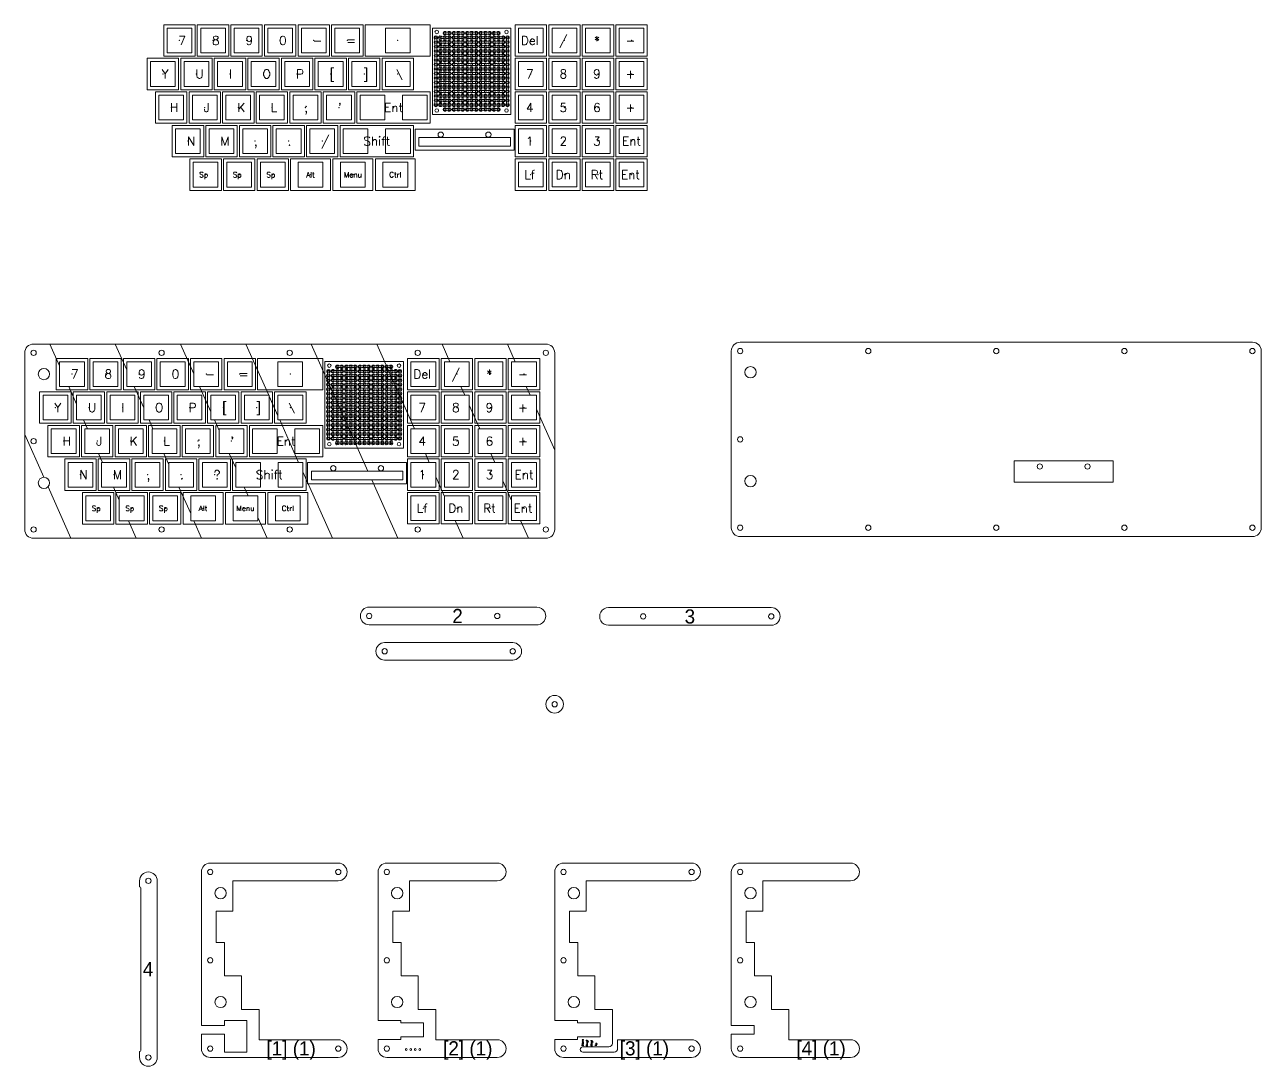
# Model space of a CAD drawing. Header units: millimetres. Extents: x -592 to 700, y -305 to 295.
# Drawn here: x 0 to 700, y -305 to 285 of the extents above; entities that cross this region are included whole.
import ezdxf
from ezdxf.enums import TextEntityAlignment as Align

# ---------------------------------------------------------------- set-up
doc = ezdxf.new("R2010")
doc.units = ezdxf.units.MM
for name, color, linetype, lineweight, true_color in [('construction', 1, 'Continuous', 0, 0xff0000), ('cut', 18, 'Continuous', 0, 0x000000), ('engrave', 3, 'Continuous', 0, 0x00ff00), ('outline', 6, 'Continuous', 0, 0xff00ff), ('text', 4, 'Continuous', 0, 0x00ffff)]:
    doc.layers.add(name, color=color, linetype=linetype, lineweight=lineweight, true_color=true_color)
doc.layers.add('InternalConstructionDetail', color=1, linetype='Continuous', lineweight=0, true_color=0xff0000, plot=False)
doc.styles.add('textstyle122', font='RomanD')
doc.styles.add('textstyle123', font='RomanD')
doc.styles.add('textstyle124', font='RomanD')
doc.styles.add('textstyle125', font='RomanD')
doc.styles.add('textstyle126', font='RomanD')
doc.styles.add('textstyle127', font='RomanD')
doc.styles.add('textstyle128', font='RomanD')
doc.styles.add('textstyle129', font='RomanD')
doc.styles.add('textstyle130', font='RomanD')
doc.styles.add('textstyle131', font='RomanD')
doc.styles.add('textstyle132', font='RomanD')
doc.styles.add('textstyle133', font='RomanD')
doc.styles.add('textstyle134', font='RomanD')
doc.styles.add('textstyle135', font='RomanD')
doc.styles.add('textstyle136', font='RomanD')
doc.styles.add('textstyle137', font='RomanD')
doc.styles.add('textstyle138', font='RomanD')
doc.styles.add('textstyle139', font='RomanD')
doc.styles.add('textstyle140', font='RomanD')
doc.styles.add('textstyle141', font='RomanD')
doc.styles.add('textstyle142', font='RomanD')
doc.styles.add('textstyle143', font='RomanD')
doc.styles.add('textstyle144', font='RomanD')
doc.styles.add('textstyle145', font='RomanD')
doc.styles.add('textstyle146', font='RomanD')
doc.styles.add('textstyle147', font='RomanD')
doc.styles.add('textstyle148', font='RomanD')
doc.styles.add('textstyle149', font='RomanD')
doc.styles.add('textstyle150', font='RomanD')
doc.styles.add('textstyle151', font='RomanD')
doc.styles.add('textstyle152', font='RomanD')
doc.styles.add('textstyle153', font='RomanD')
doc.styles.add('textstyle154', font='RomanD')
doc.styles.add('textstyle155', font='RomanD')
doc.styles.add('textstyle156', font='RomanD')
doc.styles.add('textstyle157', font='RomanD')
doc.styles.add('textstyle158', font='RomanD')
doc.styles.add('textstyle159', font='RomanD')
doc.styles.add('textstyle160', font='RomanD')
doc.styles.add('textstyle161', font='RomanD')
doc.styles.add('textstyle162', font='RomanD')
doc.styles.add('textstyle163', font='RomanD')
doc.styles.add('textstyle164', font='RomanD')
doc.styles.add('textstyle165', font='RomanD')
doc.styles.add('textstyle166', font='RomanD')
doc.styles.add('textstyle167', font='RomanD')
doc.styles.add('textstyle168', font='RomanD')
doc.styles.add('textstyle169', font='RomanD')
doc.styles.add('textstyle170', font='RomanD')
doc.styles.add('textstyle171', font='RomanD')
doc.styles.add('textstyle172', font='RomanD')
doc.styles.add('textstyle173', font='RomanD')
doc.styles.add('textstyle174', font='RomanD')
doc.styles.add('textstyle175', font='RomanD')
doc.styles.add('textstyle176', font='RomanD')
doc.styles.add('textstyle177', font='RomanD')
doc.styles.add('textstyle178', font='RomanD')
doc.styles.add('textstyle179', font='RomanD')
doc.styles.add('textstyle180', font='RomanD')
doc.styles.add('textstyle181', font='RomanD')
doc.styles.add('textstyle182', font='RomanD')
doc.styles.add('textstyle183', font='RomanD')
doc.styles.add('textstyle190', font='RomanD')
doc.styles.add('textstyle191', font='RomanD')
doc.styles.add('textstyle210', font='RomanD')
doc.styles.add('textstyle211', font='RomanD')
doc.styles.add('textstyle212', font='RomanD')
doc.styles.add('textstyle213', font='RomanD')
doc.styles.add('textstyle214', font='RomanD')
doc.styles.add('textstyle215', font='RomanD')
doc.styles.add('textstyle216', font='RomanD')
doc.styles.add('textstyle217', font='RomanD')
doc.styles.add('textstyle218', font='RomanD')
doc.styles.add('textstyle219', font='RomanD')
doc.styles.add('textstyle220', font='RomanD')
doc.styles.add('textstyle221', font='RomanD')
doc.styles.add('textstyle222', font='RomanD')
doc.styles.add('textstyle223', font='RomanD')
doc.styles.add('textstyle224', font='RomanD')
doc.styles.add('textstyle225', font='RomanD')
doc.styles.add('textstyle226', font='RomanD')
doc.styles.add('textstyle227', font='RomanD')
doc.styles.add('textstyle228', font='RomanD')
doc.styles.add('textstyle229', font='RomanD')
doc.styles.add('textstyle230', font='RomanD')
doc.styles.add('textstyle231', font='RomanD')
doc.styles.add('textstyle232', font='RomanD')
doc.styles.add('textstyle233', font='RomanD')
doc.styles.add('textstyle234', font='RomanD')
doc.styles.add('textstyle235', font='RomanD')
doc.styles.add('textstyle236', font='RomanD')
doc.styles.add('textstyle237', font='RomanD')
doc.styles.add('textstyle238', font='RomanD')
doc.styles.add('textstyle239', font='RomanD')
doc.styles.add('textstyle240', font='RomanD')
doc.styles.add('textstyle241', font='RomanD')
doc.styles.add('textstyle242', font='RomanD')
doc.styles.add('textstyle243', font='RomanD')
doc.styles.add('textstyle244', font='RomanD')
doc.styles.add('textstyle245', font='RomanD')
doc.styles.add('textstyle246', font='RomanD')
doc.styles.add('textstyle247', font='RomanD')
doc.styles.add('textstyle248', font='RomanD')
doc.styles.add('textstyle249', font='RomanD')
doc.styles.add('textstyle250', font='RomanD')
doc.styles.add('textstyle251', font='RomanD')
doc.styles.add('textstyle252', font='NormalLatin2')
doc.styles.add('textstyle253', font='NormalLatin2')
doc.styles.add('textstyle254', font='NormalLatin2')
doc.styles.add('textstyle255', font='NormalLatin2')
doc.styles.add('textstyle256', font='NormalLatin2')
doc.styles.add('textstyle257', font='NormalLatin2')
doc.styles.add('textstyle258', font='NormalLatin2')
doc.styles.add('textstyle66', font='Standard')
doc.styles.add('textstyle67', font='Standard')
doc.styles.add('textstyle68', font='Standard')
doc.styles.add('textstyle69', font='Standard')

# ---------------------------------------------------------------- blocks, each defined once
blk = doc.blocks.new('SideStrip')
at = {"layer": 'construction'}
for p, q in [((-18.18, 0.5), (-17.38, 0.5)), ((-15.64, 0.5), (-14.84, 0.5)), ((-13.1, 0.5), (-12.3, 0.5)), ((-10.56, 0.5), (-9.76, 0.5)), ((-8.02, 0.5), (-7.22, 0.5)), ((-5.48, 0.5), (-4.68, 0.5)), ((-2.94, 0.5), (-2.14, 0.5)), ((-0.4, 0.5), (0.4, 0.5)), ((2.14, 0.5), (2.94, 0.5)), ((4.68, 0.5), (5.48, 0.5)), ((7.22, 0.5), (8.02, 0.5)), ((9.76, 0.5), (10.56, 0.5)), ((12.3, 0.5), (13.1, 0.5)), ((14.84, 0.5), (15.64, 0.5)), ((17.38, 0.5), (18.18, 0.5)), ((-17.38, -0.5), (-18.18, -0.5)), ((-14.84, -0.5), (-15.64, -0.5)), ((-12.3, -0.5), (-13.1, -0.5)), ((-9.76, -0.5), (-10.56, -0.5)), ((-7.22, -0.5), (-8.02, -0.5)), ((-4.68, -0.5), (-5.48, -0.5)), ((-2.14, -0.5), (-2.94, -0.5)), ((0.4, -0.5), (-0.4, -0.5)), ((2.94, -0.5), (2.14, -0.5)), ((5.48, -0.5), (4.68, -0.5)), ((8.02, -0.5), (7.22, -0.5)), ((10.56, -0.5), (9.76, -0.5)), ((13.1, -0.5), (12.3, -0.5)), ((15.64, -0.5), (14.84, -0.5)), ((18.18, -0.5), (17.38, -0.5))]:
    blk.add_line(p, q, dxfattribs=at)
for centre in [(-19.05, 0), (-16.51, 0), (-13.97, 0), (-11.43, 0), (-8.89, 0), (-6.35, 0), (-3.81, 0), (-1.27, 0), (1.27, 0), (3.81, 0), (6.35, 0), (8.89, 0), (11.43, 0), (13.97, 0), (16.51, 0), (19.05, 0)]:
    blk.add_circle(centre, 0.5, dxfattribs=at)
for centre, start, end in [((-19.05, 0), 30, 330), ((-16.51, 0), 30, 150), ((-13.97, 0), 30, 150), ((-11.43, 0), 30, 150), ((-8.89, 0), 30, 150), ((-6.35, 0), 30, 150), ((-3.81, 0), 30, 150), ((-1.27, 0), 30, 150), ((1.27, 0), 30, 150), ((3.81, 0), 30, 150), ((6.35, 0), 30, 150), ((8.89, 0), 30, 150), ((11.43, 0), 30, 150), ((13.97, 0), 30, 150), ((16.51, 0), 30, 150), ((19.04, 0), 209.19435, 149.19435), ((-16.51, 0), 210, 330), ((-13.97, 0), 210, 330), ((-11.43, 0), 210, 330), ((-8.89, 0), 210, 330), ((-6.35, 0), 210, 330), ((-3.81, 0), 210, 330), ((-1.27, 0), 210, 330), ((1.27, 0), 210, 330), ((3.81, 0), 210, 330), ((6.35, 0), 210, 330), ((8.89, 0), 210, 330), ((11.43, 0), 210, 330), ((13.97, 0), 210, 330), ((16.51, 0), 210, 330)]:
    blk.add_arc(centre, 1, start, end, dxfattribs=at)
blk = doc.blocks.new('Double')
at = {"layer": 'construction'}
for p, q in [((-0.5, -1.67), (-0.5, -0.87)), ((0.5, -0.87), (0.5, -1.67))]:
    blk.add_line(p, q, dxfattribs=at)
for centre in [(0, 0), (0, -2.54)]:
    blk.add_circle(centre, 0.5, dxfattribs=at)
for centre, start, end in [((0, 0), 300, 240), ((0, -2.54), 120, 60)]:
    blk.add_arc(centre, 1, start, end, dxfattribs=at)
blk = doc.blocks.new('Triple')
at = {"layer": 'construction'}
for p, q in [((-0.5, 0.87), (-0.5, 1.67)), ((0.5, 1.67), (0.5, 0.87)), ((-0.5, -1.67), (-0.5, -0.87)), ((0.5, -0.87), (0.5, -1.67))]:
    blk.add_line(p, q, dxfattribs=at)
for centre in [(0, 2.54), (0, 0), (0, -2.54)]:
    blk.add_circle(centre, 0.5, dxfattribs=at)
for centre, start, end in [((0, 2.54), 300, 240), ((0, 0), 120, 240), ((0, 0), 300, 60), ((0, -2.54), 120, 60)]:
    blk.add_arc(centre, 1, start, end, dxfattribs=at)
blk = doc.blocks.new('ProtoBoard')
at = {"layer": 'construction'}
for p, q in [((24.5, 22.25), (-24.5, 22.25)), ((-24.5, 22.25), (-24.5, -22.25)), ((24.5, -22.25), (24.5, 22.25)), ((-24.5, -22.25), (24.5, -22.25))]:
    blk.add_line(p, q, dxfattribs=at)
at = {"layer": 'cut'}
for centre in [(-22.25, 19.75), (22.25, 19.75), (-22.25, -19.75), (22.25, -19.75)]:
    blk.add_circle(centre, 1, dxfattribs=at)
at = {"layer": 'InternalConstructionDetail'}
for name, p in [('SideStrip', (0, 20.25)), ('Double', (-21.59, 15.17)), ('Triple', (-19.05, 15.17)), ('Triple', (-16.51, 15.17)), ('Triple', (-13.97, 15.17)), ('Triple', (-11.43, 15.17)), ('Triple', (-8.89, 15.17)), ('Triple', (-6.35, 15.17)), ('Triple', (-3.81, 15.17)), ('Triple', (-1.27, 15.17)), ('Triple', (1.27, 15.17)), ('Triple', (3.81, 15.17)), ('Triple', (6.35, 15.17)), ('Triple', (8.89, 15.17)), ('Triple', (11.43, 15.17)), ('Triple', (13.97, 15.17)), ('Triple', (16.51, 15.17)), ('Triple', (19.05, 15.17)), ('Triple', (-21.59, 7.55)), ('Triple', (-19.05, 7.55)), ('Triple', (-16.51, 7.55)), ('Triple', (-13.97, 7.55)), ('Triple', (-11.43, 7.55)), ('Triple', (-8.89, 7.55)), ('Triple', (-6.35, 7.55)), ('Triple', (-3.81, 7.55)), ('Triple', (-1.27, 7.55)), ('Triple', (1.27, 7.55)), ('Triple', (3.81, 7.55)), ('Triple', (6.35, 7.55)), ('Triple', (8.89, 7.55)), ('Triple', (11.43, 7.55)), ('Triple', (13.97, 7.55)), ('Triple', (16.51, 7.55)), ('Triple', (19.05, 7.55)), ('Triple', (-21.59, -0.07)), ('Triple', (-19.05, -0.07)), ('Triple', (-16.51, -0.07)), ('Triple', (-13.97, -0.07)), ('Triple', (-11.43, -0.07)), ('Triple', (-8.89, -0.07)), ('Triple', (-6.35, -0.07)), ('Triple', (-3.81, -0.07)), ('Triple', (-1.27, -0.07)), ('Triple', (1.27, -0.07)), ('Triple', (3.81, -0.07)), ('Triple', (6.35, -0.07)), ('Triple', (8.89, -0.07)), ('Triple', (11.43, -0.07)), ('Triple', (13.97, -0.07)), ('Triple', (16.51, -0.07)), ('Triple', (19.05, -0.07)), ('Triple', (-21.59, -7.69)), ('Triple', (-19.05, -7.69)), ('Triple', (-16.51, -7.69)), ('Triple', (-13.97, -7.69)), ('Triple', (-11.43, -7.69)), ('Triple', (-8.89, -7.69)), ('Triple', (-6.35, -7.69)), ('Triple', (-3.81, -7.69)), ('Triple', (-1.27, -7.69)), ('Triple', (1.27, -7.69)), ('Triple', (3.81, -7.69)), ('Triple', (6.35, -7.69)), ('Triple', (8.89, -7.69)), ('Triple', (11.43, -7.69)), ('Triple', (13.97, -7.69)), ('Triple', (16.51, -7.69)), ('Triple', (19.05, -7.69)), ('Triple', (-19.05, -15.31)), ('Triple', (-16.51, -15.31)), ('Triple', (-13.97, -15.31)), ('Triple', (-11.43, -15.31)), ('Triple', (-8.89, -15.31)), ('Triple', (-6.35, -15.31)), ('Triple', (-3.81, -15.31)), ('Triple', (-1.27, -15.31)), ('Triple', (1.27, -15.31)), ('Triple', (3.81, -15.31)), ('Triple', (6.35, -15.31)), ('Triple', (8.89, -15.31)), ('Triple', (11.43, -15.31)), ('Triple', (13.97, -15.31)), ('Triple', (16.51, -15.31)), ('Triple', (19.05, -15.31))]:
    blk.add_blockref(name, p, dxfattribs=at)
at = {"layer": 'InternalConstructionDetail', "yscale": -1}
for name, p, rotation in [('Double', (21.59, 15.17), 180), ('Triple', (21.59, 7.55), 180), ('Triple', (21.59, -0.07), 180), ('Triple', (21.59, -7.69), 180), ('Double', (-21.59, -15.17), 360)]:
    blk.add_blockref(name, p, dxfattribs=dict(at, rotation=rotation))
at = {"layer": 'InternalConstructionDetail', "rotation": 180}
blk.add_blockref('Double', (21.59, -15.17), dxfattribs=at)
at = {"layer": 'InternalConstructionDetail', "yscale": -1}
blk.add_blockref('SideStrip', (0, -20.25), dxfattribs=at)
blk = doc.blocks.new('Modifier')
at = {"layer": 'construction'}
for p, q in [((-11.3, -8.9), (-11.3, 8.9)), ((-11.3, 8.9), (11.3, 8.9)), ((11.3, 8.9), (11.3, -8.9)), ((11.3, -8.9), (-11.3, -8.9))]:
    blk.add_line(p, q, dxfattribs=at)
blk.add_point((0, 0), dxfattribs=at)
at = {"layer": 'cut'}
for p, q in [((7, 7), (-7, 7)), ((-7, 7), (-7, -7)), ((7, -7), (7, 7)), ((-7, -7), (7, -7))]:
    blk.add_line(p, q, dxfattribs=at)
blk = doc.blocks.new('Typical')
at = {"layer": 'construction'}
for p, q in [((-8.9, -8.9), (-8.9, 8.9)), ((-8.9, 8.9), (8.9, 8.9)), ((8.9, 8.9), (8.9, -8.9)), ((8.9, -8.9), (-8.9, -8.9))]:
    blk.add_line(p, q, dxfattribs=at)
blk.add_point((0, 0), dxfattribs=at)
at = {"layer": 'cut'}
for p, q in [((7, 7), (-7, 7)), ((-7, 7), (-7, -7)), ((7, -7), (7, 7)), ((-7, -7), (7, -7))]:
    blk.add_line(p, q, dxfattribs=at)
blk = doc.blocks.new('ShiftEnter')
at = {"layer": 'construction'}
for p, q in [((-20.8, -8.9), (-20.8, 8.9)), ((-20.8, 8.9), (20.8, 8.9)), ((20.8, 8.9), (20.8, -8.9)), ((20.8, -8.9), (-20.8, -8.9))]:
    blk.add_line(p, q, dxfattribs=at)
blk.add_point((0, 0), dxfattribs=at)
at = {"layer": 'cut'}
for p, q in [((-5, 7), (-19, 7)), ((-19, 7), (-19, -7)), ((-5, -7), (-5, 7)), ((19, 7), (5, 7)), ((5, 7), (5, -7)), ((19, -7), (19, 7)), ((-19, -7), (-5, -7)), ((5, -7), (19, -7))]:
    blk.add_line(p, q, dxfattribs=at)
blk = doc.blocks.new('Backspace')
at = {"layer": 'construction'}
for p, q in [((-18.45, -8.9), (-18.45, 8.9)), ((-18.45, 8.9), (18.45, 8.9)), ((18.45, 8.9), (18.45, -8.9)), ((18.45, -8.9), (-18.45, -8.9))]:
    blk.add_line(p, q, dxfattribs=at)
blk.add_point((0, 0), dxfattribs=at)
at = {"layer": 'cut'}
for p, q in [((7, 7), (-7, 7)), ((-7, 7), (-7, -7)), ((7, -7), (7, 7)), ((-7, -7), (7, -7))]:
    blk.add_line(p, q, dxfattribs=at)
blk = doc.blocks.new('LightBar')
at = {"layer": 'construction'}
for p, q in [((9.8, 28), (-2.2, 28)), ((-2.2, 28), (-2.2, -28)), ((9.8, -28), (9.8, 28)), ((-2.2, -28), (9.8, -28))]:
    blk.add_line(p, q, dxfattribs=at)
at = {"layer": 'cut'}
for p, q in [((0, 25.9), (0, -25.9)), ((0, 25.9), (5, 25.9)), ((5, 25.9), (5, -25.9)), ((0, -25.9), (5, -25.9))]:
    blk.add_line(p, q, dxfattribs=at)
for centre in [(6.6, 13.5), (6.6, -13.5)]:
    blk.add_circle(centre, 1.5, dxfattribs=at)

msp = doc.modelspace()

# ---------------------------------------------------------------- linework, layer by layer
at = {"layer": 'construction'}
for p, q in [((616.15, 37.85), (560.15, 37.85)), ((560.15, 37.85), (560.15, 25.85)), ((616.15, 25.85), (616.15, 37.85)), ((560.15, 25.85), (616.15, 25.85))]:
    msp.add_line(p, q, dxfattribs=at)
at = {"layer": 'cut'}
for p, q in [((195, -44.99), (289.91, -44.99)), ((330.48, -45.25), (422.59, -45.25)), ((195, -55.01), (289.91, -55.01)), ((422.59, -55.25), (330.48, -55.25)), ((203.75, -65.01), (276.25, -65.01)), ((203.75, -74.99), (276.25, -74.99)), ((100, -282), (100, -194.96)), ((105, -189.96), (177.5, -189.96)), ((200, -279), (200, -194.96)), ((205, -189.96), (267.5, -189.96)), ((300, -279), (300, -194.96)), ((305, -189.96), (377.5, -189.96)), ((400, -282), (400, -194.96)), ((405, -189.96), (467.5, -189.96)), ((65, -203.35), (65, -199.98)), ((75, -199.98), (75, -300.02)), ((177.5, -199.98), (117.85, -199.98)), ((117.85, -199.98), (117.85, -217.08)), ((267.5, -199.98), (217.85, -199.98)), ((217.85, -199.98), (217.85, -217.08)), ((377.5, -199.98), (317.85, -199.98)), ((317.85, -199.98), (317.85, -217.08)), ((467.5, -199.98), (417.85, -199.98)), ((417.85, -199.98), (417.85, -217.08)), ((65.65, -204), (65.65, -296)), ((117.85, -217.08), (108.45, -217.08)), ((108.45, -217.08), (108.45, -234.88)), ((217.85, -217.08), (208.45, -217.08)), ((208.45, -217.08), (208.45, -234.88)), ((317.85, -217.08), (308.45, -217.08)), ((308.45, -217.08), (308.45, -234.88)), ((417.85, -217.08), (408.45, -217.08)), ((408.45, -217.08), (408.45, -234.88)), ((108.45, -234.88), (113.15, -234.88)), ((113.15, -234.88), (113.15, -253.88)), ((208.45, -234.88), (213.15, -234.88)), ((213.15, -234.88), (213.15, -253.88)), ((308.45, -234.88), (313.15, -234.88)), ((313.15, -234.88), (313.15, -253.88)), ((408.45, -234.88), (413.15, -234.88)), ((413.15, -234.88), (413.15, -253.88)), ((113.15, -253.88), (122.65, -253.88)), ((122.65, -253.88), (122.65, -272.88)), ((213.15, -253.88), (222.65, -253.88)), ((222.65, -253.88), (222.65, -272.88)), ((313.15, -253.88), (322.65, -253.88)), ((322.65, -253.88), (322.65, -272.88)), ((413.15, -253.88), (422.65, -253.88)), ((422.65, -253.88), (422.65, -272.88)), ((122.65, -272.88), (122.65, -272.88)), ((122.65, -272.88), (132.65, -272.88)), ((132.65, -272.88), (132.65, -290.02)), ((222.65, -272.88), (222.65, -272.88)), ((222.65, -272.88), (232.65, -272.88)), ((232.65, -272.88), (232.65, -290.02)), ((322.65, -272.88), (322.65, -272.88)), ((322.65, -272.88), (332.65, -272.88)), ((332.65, -272.88), (332.65, -292)), ((422.65, -272.88), (422.65, -272.88)), ((422.65, -272.88), (432.65, -272.88)), ((432.65, -272.88), (432.65, -290.02)), ((125.8, -279), (113, -279)), ((113, -279), (113, -282)), ((125.8, -297), (125.8, -279)), ((213, -279), (200, -279)), ((213, -279), (213, -280.4)), ((313, -279), (300, -279)), ((313, -279), (313, -280.4)), ((113, -282), (100, -282)), ((113, -286.8), (100, -286.8)), ((100, -295), (100, -286.8)), ((113, -286.8), (113, -297)), ((213, -280.4), (225.8, -280.4)), ((225.8, -288.4), (225.8, -280.4)), ((313, -280.4), (325.8, -280.4)), ((325.8, -288.4), (325.8, -280.4)), ((413, -282), (400, -282)), ((413, -286.8), (400, -286.8)), ((400, -295), (400, -286.8)), ((413, -282), (413, -286.8)), ((132.65, -290.02), (177.5, -290.02)), ((213, -289.8), (200, -289.8)), ((200, -295), (200, -289.8)), ((213, -288.4), (213, -289.8)), ((213, -288.4), (225.8, -288.4)), ((232.65, -290.02), (267.52, -290.02)), ((313, -289.8), (300, -289.8)), ((300, -295), (300, -289.8)), ((313, -288.4), (313, -289.8)), ((313, -288.4), (325.8, -288.4)), ((335.65, -290.02), (377.5, -290.02)), ((335.65, -295), (335.65, -290.02)), ((432.65, -290.02), (467.52, -290.02)), ((65, -300.02), (65, -296.65)), ((177.5, -300), (105, -300)), ((113, -297), (125.8, -297)), ((267.52, -300), (205, -300)), ((377.5, -300), (305, -300)), ((315.99, -294), (330.65, -294)), ((315.99, -297), (333.65, -297)), ((467.52, -300), (405, -300))]:
    msp.add_line(p, q, dxfattribs=at)
for centre, radius in [((5, 99.04), 1.5), ((77.5, 99.04), 1.5), ((150, 99.04), 1.5), ((222.5, 99.04), 1.5), ((295, 99.04), 1.5), ((405, 100.04), 1.5), ((477.5, 100.04), 1.5), ((550, 100.04), 1.5), ((622.5, 100.04), 1.5), ((695, 100.04), 1.5), ((410.85, 88.02), 3.2), ((10.85, 87.02), 3.2), ((5, 49.02), 1.5), ((405, 50.02), 1.5), ((574.65, 34.65), 1.5), ((601.65, 34.65), 1.5), ((10.85, 25.38), 3.2), ((410.85, 26.38), 3.2), ((5, -1), 1.5), ((77.5, -1), 1.5), ((150, -1), 1.5), ((222.5, -1), 1.5), ((295, -1), 1.5), ((405, 0), 1.5), ((477.5, 0), 1.5), ((550, 0), 1.5), ((622.5, 0), 1.5), ((695, 0), 1.5), ((195, -49.99), 1.5), ((267.5, -49.99), 1.5), ((350.09, -50.25), 1.5), ((422.59, -50.25), 1.5), ((203.75, -69.99), 1.5), ((276.25, -69.99), 1.5), ((300, -100), 5), ((300, -100), 1.5), ((105, -194.96), 1.5), ((177.5, -194.96), 1.5), ((205, -194.96), 1.5), ((305, -194.96), 1.5), ((377.5, -194.96), 1.5), ((405, -194.96), 1.5), ((70, -199.98), 1.5), ((110.85, -206.98), 3.2), ((210.85, -206.98), 3.2), ((310.85, -206.98), 3.2), ((410.85, -206.98), 3.2), ((105, -244.98), 1.5), ((205, -244.98), 1.5), ((305, -244.98), 1.5), ((405, -244.98), 1.5), ((110.85, -268.62), 3.2), ((210.85, -268.62), 3.2), ((310.85, -268.62), 3.2), ((410.85, -268.62), 3.2), ((105, -295), 1.5), ((177.5, -295), 1.5), ((205, -295), 1.5), ((305, -295), 1.5), ((377.5, -295), 1.5), ((405, -295), 1.5), ((70, -300.02), 1.5), ((215.99, -295.5), 0.5), ((218.53, -295.5), 0.5), ((221.07, -295.5), 0.5), ((223.61, -295.5), 0.5)]:
    msp.add_circle(centre, radius, dxfattribs=at)
for centre, radius, start, end in [((195, -50), 5.01, 90, 270), ((289.91, -50), 5.01, 263.18887, 90), ((330.48, -50.26), 5.01, 90, 270.01102), ((422.59, -50.25), 5, 0, 90), ((422.59, -50.25), 5, 270, 90), ((203.75, -70), 4.99, 90, 270), ((276.25, -70), 4.99, 270, 90), ((70, -199.98), 5, 0, 180), ((105, -194.96), 5, 90, 180), ((177.5, -194.97), 5.01, 270, 90), ((205, -194.96), 5, 90, 180), ((267.5, -194.97), 5.01, 270, 90), ((305, -194.96), 5, 90, 180), ((377.5, -194.97), 5.01, 270, 90), ((405, -194.96), 5, 90, 180), ((467.5, -194.97), 5.01, 270, 90), ((65, -204), 0.65, 0, 90), ((177.5, -295.01), 4.99, 270, 90), ((267.52, -295.01), 4.99, 270, 90), ((330.65, -292), 2, 270, 0), ((377.5, -295.01), 4.99, 270, 90), ((467.52, -295.01), 4.99, 270, 90), ((65, -296), 0.65, 270, 0), ((70, -300.02), 5, 180, 0), ((105, -295), 5, 180, 270), ((205, -295), 5, 180, 270), ((305, -295), 5, 180, 270), ((315.99, -295.5), 1.5, 90, 270), ((333.65, -295), 2, 270, 0), ((405, -295), 5, 180, 270)]:
    msp.add_arc(centre, radius, start, end, dxfattribs=at)
at = {"layer": 'engrave'}
for p, q in [((19.75, 91.64), (14.24, 104.04)), ((57.75, 89.39), (51.24, 104.04)), ((95.75, 87.14), (88.24, 104.04)), ((138.14, 75.02), (125.24, 104.04)), ((194.24, 32.05), (162.24, 104.04)), ((220.59, 56.02), (199.24, 104.04)), ((240.69, 94.02), (236.24, 104.04)), ((277.69, 94.02), (273.24, 104.04)), ((29.35, 70.05), (24.92, 80.02)), ((67.35, 67.8), (61.92, 80.02)), ((105.35, 65.55), (98.92, 80.02)), ((249.14, 75.02), (246.92, 80.02)), ((286.14, 75.02), (283.92, 80.02)), ((143.35, 63.3), (138.35, 74.55)), ((257.59, 56.02), (251.65, 69.37)), ((300, 43.84), (289.65, 67.12)), ((35.59, 56.02), (33.36, 61.02)), ((72.59, 56.02), (70.36, 61.02)), ((110.05, 54.98), (107.36, 61.02)), ((155.03, 37.02), (144.36, 61.02)), ((10.78, 28.58), (0, 52.84)), ((44.03, 37.02), (41.81, 42.02)), ((81.55, 35.85), (78.81, 42.02)), ((119.45, 33.83), (115.81, 42.02)), ((229.03, 37.02), (226.81, 42.02)), ((266.03, 37.02), (263.81, 42.02)), ((174.16, -6), (157.45, 31.58)), ((237.65, 17.63), (232.65, 28.88)), ((26.16, -6), (13.18, 23.19)), ((53.55, 15.61), (50.26, 23.02)), ((93.95, 7.96), (87.26, 23.02)), ((126.49, 17.98), (124.26, 23.02)), ((211.16, -6), (196.46, 27.05)), ((275.65, 15.38), (270.65, 26.63)), ((63.16, -6), (58.72, 3.98)), ((100.16, -6), (95.72, 3.98)), ((137.16, -6), (131.95, 5.71)), ((248.16, -6), (243.7, 4.02)), ((285.16, -6), (280.7, 4.02))]:
    msp.add_line(p, q, dxfattribs=at)
at = {"layer": 'outline'}
for p, q in [((405, 105.04), (695, 105.04)), ((0, -1), (0, 99.04)), ((5, 104.04), (295, 104.04)), ((300, 99.04), (300, -1)), ((400, 0), (400, 100.04)), ((700, 100.04), (700, 0)), ((295, -6), (5, -6)), ((695, -5), (405, -5))]:
    msp.add_line(p, q, dxfattribs=at)
for centre, start, end in [((405, 100.04), 90, 180), ((695, 100.04), 0, 90), ((5, 99.04), 90, 180), ((295, 99.04), 0, 90), ((405, 0), 180, 270), ((695, 0), 270, 0), ((5, -1), 180, 270), ((295, -1), 270, 0)]:
    msp.add_arc(centre, 5, start, end, dxfattribs=at)

# ---------------------------------------------------------------- block references
at = {"layer": 'cut'}
for name, p in [('Typical', (87.6, 275.96)), ('Typical', (106.6, 275.96)), ('Typical', (125.6, 275.96)), ('Typical', (144.6, 275.96)), ('Typical', (163.6, 275.96)), ('Typical', (182.6, 275.96)), ('Backspace', (211.15, 275.96)), ('Typical', (286.5, 275.96)), ('Typical', (305.5, 275.96)), ('Typical', (324.5, 275.96)), ('Typical', (343.5, 275.96)), ('Typical', (78.2, 256.96)), ('Typical', (97.2, 256.96)), ('Typical', (116.2, 256.96)), ('Typical', (135.2, 256.96)), ('Typical', (154.2, 256.96)), ('Typical', (173.2, 256.96)), ('Typical', (192.2, 256.96)), ('Typical', (211.2, 256.96)), ('Typical', (286.5, 256.96)), ('Typical', (305.5, 256.96)), ('Typical', (324.5, 256.96)), ('Typical', (343.5, 256.96)), ('Typical', (82.9, 237.96)), ('Typical', (101.9, 237.96)), ('Typical', (120.9, 237.96)), ('Typical', (139.9, 237.96)), ('Typical', (158.9, 237.96)), ('Typical', (177.9, 237.96)), ('ShiftEnter', (208.8, 237.96)), ('Typical', (286.5, 237.96)), ('Typical', (305.5, 237.96)), ('Typical', (324.5, 237.96)), ('Typical', (343.5, 237.96)), ('Typical', (92.4, 218.96)), ('Typical', (111.4, 218.96)), ('Typical', (130.4, 218.96)), ('Typical', (149.4, 218.96)), ('Typical', (168.4, 218.96)), ('ShiftEnter', (199.3, 218.96)), ('Typical', (286.5, 218.96)), ('Typical', (305.5, 218.96)), ('Typical', (324.5, 218.96)), ('Typical', (343.5, 218.96)), ('Typical', (102.4, 199.93)), ('Typical', (121.4, 199.93)), ('Typical', (140.4, 199.93)), ('Modifier', (161.8, 199.93)), ('Modifier', (185.8, 199.93)), ('Modifier', (209.8, 199.93)), ('Typical', (286.5, 199.96)), ('Typical', (305.5, 199.96)), ('Typical', (324.5, 199.96)), ('Typical', (343.5, 199.96)), ('Typical', (26.75, 87.02)), ('Typical', (45.75, 87.02)), ('Typical', (64.75, 87.02)), ('Typical', (83.75, 87.02)), ('Typical', (102.75, 87.02)), ('Typical', (121.75, 87.02)), ('Backspace', (150.3, 87.02)), ('Typical', (225.65, 87.02)), ('Typical', (244.65, 87.02)), ('Typical', (263.65, 87.02)), ('Typical', (282.65, 87.02)), ('Typical', (17.35, 68.02)), ('Typical', (36.35, 68.02)), ('Typical', (55.35, 68.02)), ('Typical', (74.35, 68.02)), ('Typical', (93.35, 68.02)), ('Typical', (112.35, 68.02)), ('Typical', (131.35, 68.02)), ('Typical', (150.35, 68.02)), ('Typical', (225.65, 68.02)), ('Typical', (244.65, 68.02)), ('Typical', (263.65, 68.02)), ('Typical', (282.65, 68.02)), ('Typical', (22.05, 49.02)), ('Typical', (41.05, 49.02)), ('Typical', (60.05, 49.02)), ('Typical', (79.05, 49.02)), ('Typical', (98.05, 49.02)), ('Typical', (117.05, 49.02)), ('ShiftEnter', (147.95, 49.02)), ('Typical', (225.65, 49.02)), ('Typical', (244.65, 49.02)), ('Typical', (263.65, 49.02)), ('Typical', (282.65, 49.02)), ('Typical', (31.55, 30.02)), ('Typical', (50.55, 30.02)), ('Typical', (69.55, 30.02)), ('Typical', (88.55, 30.02)), ('Typical', (107.55, 30.02)), ('ShiftEnter', (138.45, 30.02)), ('Typical', (225.65, 30.02)), ('Typical', (244.65, 30.02)), ('Typical', (263.65, 30.02)), ('Typical', (282.65, 30.02)), ('Typical', (41.55, 10.98)), ('Typical', (60.55, 10.98)), ('Typical', (79.55, 10.98)), ('Modifier', (100.95, 10.98)), ('Modifier', (124.95, 10.98)), ('Modifier', (148.95, 10.98)), ('Typical', (225.65, 11.02)), ('Typical', (244.65, 11.02)), ('Typical', (263.65, 11.02)), ('Typical', (282.65, 11.02))]:
    msp.add_blockref(name, p, dxfattribs=at)
at = {"layer": 'cut', "rotation": 90}
for name, p in [('ProtoBoard', (253, 258.5)), ('LightBar', (249, 216)), ('ProtoBoard', (192.15, 69.55)), ('LightBar', (188.15, 27.05))]:
    msp.add_blockref(name, p, dxfattribs=at)

# ---------------------------------------------------------------- texts
at = {"layer": 'construction'}
for s, height, style, p in [('7', 5, 'textstyle130', (87, 275.96)), ('8', 5, 'textstyle140', (106, 275.96)), ('9', 5, 'textstyle150', (125, 275.96)), ('0', 5, 'textstyle158', (144, 275.96)), ('-', 5, 'textstyle166', (163, 275.96)), ('=', 5, 'textstyle172', (182, 275.96)), ('Y', 5, 'textstyle122', (77.6, 256.96)), ('U', 5, 'textstyle132', (96.6, 256.96)), ('I', 5, 'textstyle142', (115.6, 256.96)), ('O', 5, 'textstyle152', (134.6, 256.96)), ('P', 5, 'textstyle160', (153.6, 256.96)), ('[', 5, 'textstyle168', (172.6, 256.96)), (']', 5, 'textstyle174', (191.6, 256.96)), ('\\', 5, 'textstyle182', (210.6, 256.96)), ('H', 5, 'textstyle124', (82.3, 237.96)), ('J', 5, 'textstyle134', (101.3, 237.96)), ('K', 5, 'textstyle144', (120.3, 237.96)), ('L', 5, 'textstyle154', (139.3, 237.96)), (';', 5, 'textstyle162', (158.3, 237.96)), ("'", 5, 'textstyle170', (177.3, 237.96)), ('N', 5, 'textstyle126', (91.8, 218.96)), ('M', 5, 'textstyle136', (110.8, 218.96)), (',', 5, 'textstyle146', (129.8, 218.96)), ('.', 5, 'textstyle156', (148.8, 218.96)), ('/', 5, 'textstyle164', (167.8, 218.96)), ('Sp', 3, 'textstyle128', (98.8, 199.93)), ('Sp', 3, 'textstyle138', (117.8, 199.93)), ('Sp', 3, 'textstyle148', (136.8, 199.93)), ('7', 5, 'textstyle131', (26.15, 87.02)), ('8', 5, 'textstyle141', (45.15, 87.02)), ('9', 5, 'textstyle151', (64.15, 87.02)), ('0', 5, 'textstyle159', (83.15, 87.02)), ('-', 5, 'textstyle167', (102.15, 87.02)), ('=', 5, 'textstyle173', (121.15, 87.02)), ('Y', 5, 'textstyle123', (16.75, 68.02)), ('U', 5, 'textstyle133', (35.75, 68.02)), ('I', 5, 'textstyle143', (54.75, 68.02)), ('O', 5, 'textstyle153', (73.75, 68.02)), ('P', 5, 'textstyle161', (92.75, 68.02)), ('[', 5, 'textstyle169', (111.75, 68.02)), (']', 5, 'textstyle175', (130.75, 68.02)), ('\\', 5, 'textstyle183', (149.75, 68.02)), ('H', 5, 'textstyle125', (21.45, 49.02)), ('J', 5, 'textstyle135', (40.45, 49.02)), ('K', 5, 'textstyle145', (59.45, 49.02)), ('L', 5, 'textstyle155', (78.45, 49.02)), (';', 5, 'textstyle163', (97.45, 49.02)), ("'", 5, 'textstyle171', (116.45, 49.02)), ('N', 5, 'textstyle127', (30.95, 30.02)), ('M', 5, 'textstyle137', (49.95, 30.02)), (',', 5, 'textstyle147', (68.95, 30.02)), ('.', 5, 'textstyle157', (87.95, 30.02)), ('?', 5, 'textstyle165', (106.95, 30.02)), ('Sp', 3, 'textstyle129', (37.95, 10.98)), ('Sp', 3, 'textstyle139', (56.95, 10.98)), ('Sp', 3, 'textstyle149', (75.95, 10.98))]:
    msp.add_text(s, height=height, dxfattribs=dict(at, style=style)).set_placement(p, align=Align.MIDDLE_LEFT)
for s, height, style, p in [('Del', 5, 'textstyle210', (285.9, 275.96)), ('/', 5, 'textstyle214', (304.9, 275.96)), ('*', 5, 'textstyle216', (323.9, 275.96)), ('-', 5, 'textstyle218', (342.9, 275.96)), ('7', 5, 'textstyle220', (285.9, 256.96)), ('8', 5, 'textstyle222', (304.9, 256.96)), ('9', 5, 'textstyle224', (323.9, 256.96)), ('+', 5, 'textstyle226', (342.9, 256.96)), ('Ent', 5, 'textstyle212', (208.8, 237.96)), ('4', 5, 'textstyle228', (285.9, 237.96)), ('5', 5, 'textstyle230', (304.9, 237.96)), ('6', 5, 'textstyle232', (323.9, 237.96)), ('+', 5, 'textstyle234', (342.9, 237.96)), ('Shift', 5, 'textstyle190', (199.3, 218.96)), ('1', 5, 'textstyle236', (285.9, 218.96)), ('2', 5, 'textstyle238', (304.9, 218.96)), ('3', 5, 'textstyle240', (323.9, 218.96)), ('Ent', 5, 'textstyle250', (343.5, 218.96)), ('Alt', 3, 'textstyle176', (161.8, 199.93)), ('Menu', 3, 'textstyle178', (185.8, 199.93)), ('Ctrl', 3, 'textstyle180', (209.8, 199.93)), ('Lf', 5, 'textstyle242', (285.9, 199.96)), ('Dn', 5, 'textstyle244', (304.9, 199.96)), ('Rt', 5, 'textstyle246', (323.9, 199.96)), ('Ent', 5, 'textstyle248', (342.9, 199.96)), ('Del', 5, 'textstyle211', (225.05, 87.02)), ('/', 5, 'textstyle215', (244.05, 87.02)), ('*', 5, 'textstyle217', (263.05, 87.02)), ('-', 5, 'textstyle219', (282.05, 87.02)), ('7', 5, 'textstyle221', (225.05, 68.02)), ('8', 5, 'textstyle223', (244.05, 68.02)), ('9', 5, 'textstyle225', (263.05, 68.02)), ('+', 5, 'textstyle227', (282.05, 68.02)), ('Ent', 5, 'textstyle213', (147.95, 49.02)), ('4', 5, 'textstyle229', (225.05, 49.02)), ('5', 5, 'textstyle231', (244.05, 49.02)), ('6', 5, 'textstyle233', (263.05, 49.02)), ('+', 5, 'textstyle235', (282.05, 49.02)), ('Shift', 5, 'textstyle191', (138.45, 30.02)), ('1', 5, 'textstyle237', (225.05, 30.02)), ('2', 5, 'textstyle239', (244.05, 30.02)), ('3', 5, 'textstyle241', (263.05, 30.02)), ('Ent', 5, 'textstyle251', (282.65, 30.02)), ('Alt', 3, 'textstyle177', (100.95, 10.98)), ('Menu', 3, 'textstyle179', (124.95, 10.98)), ('Ctrl', 3, 'textstyle181', (148.95, 10.98)), ('Lf', 5, 'textstyle243', (225.05, 11.02)), ('Dn', 5, 'textstyle245', (244.05, 11.02)), ('Rt', 5, 'textstyle247', (263.05, 11.02)), ('Ent', 5, 'textstyle249', (282.05, 11.02))]:
    msp.add_text(s, height=height, dxfattribs=dict(at, style=style)).set_placement(p, align=Align.MIDDLE_CENTER)
at = {"layer": 'text'}
for s, style, p in [('2', 'textstyle256', (245, -50)), ('3', 'textstyle257', (376.53, -50.26)), ('4', 'textstyle258', (69.83, -250)), ('[1] (1)', 'textstyle252', (150.81, -294.84)), ('[2] (1)', 'textstyle253', (250.81, -294.84)), ('[3] (1)', 'textstyle254', (350.81, -294.84)), ('[4] (1)', 'textstyle255', (450.81, -294.84))]:
    msp.add_text(s, height=8, dxfattribs=dict(at, style=style)).set_placement(p, align=Align.MIDDLE_CENTER)
for s, style, p in [('Sleeve', 'textstyle66', (315.8, -293.5)), ('Ring2', 'textstyle67', (318.34, -293.5)), ('Ring1', 'textstyle68', (320.88, -293.5)), ('Tip', 'textstyle69', (323.42, -293.5))]:
    msp.add_text(s, height=1, rotation=90, dxfattribs=dict(at, style=style)).set_placement(p, align=Align.MIDDLE_LEFT)

doc.saveas('drawing.dxf')
